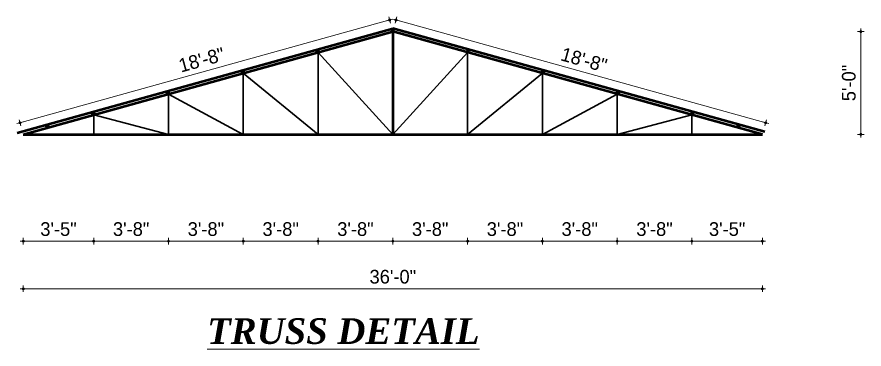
# Model space of a CAD drawing. Header units: inches. Extents: x 244 to 65245, y -2247 to 11745.
# Drawn here: x 63818.6 to 64313.9, y 10374.2 to 10568.2 of the extents above; entities that cross this region are included whole.
import ezdxf

# ---------------------------------------------------------------- set-up
doc = ezdxf.new("R2010")
doc.units = ezdxf.units.IN
doc.header["$MEASUREMENT"] = 0
for name, color, linetype, lineweight in [('1WALL', 1, 'Continuous', 25), ('2dimension', 7, 'Continuous', 9), ('DIMENSION', 115, 'Continuous', 15), ('hatch', 12, 'Continuous', 9), ('TEXT', 5, 'Continuous', 20)]:
    doc.layers.add(name, color=color, linetype=linetype, lineweight=lineweight)
doc.dimstyles.new('Copy of S8', dxfattribs={"dimtxt": 8, "dimasz": 1.25, "dimexe": 6, "dimexo": 18, "dimgap": 3, "dimtad": 1, "dimdec": 0, "dimzin": 3, "dimdsep": 46, "dimlunit": 4, "dimtxsty": 'Standard', "dimblk": 'dot 2', "dimcen": 0.09375, "dimse1": 1, "dimse2": 1, "dimclrd": 5, "dimclre": 1, "dimclrt": 7, "dimadec": 0, "dimazin": 0, "dimtfac": 0.75, "dimtdec": 0, "dimtix": 1, "dimtmove": 1, "dimatfit": 3, "dimldrblk": 'DOT', "dimfxl": 1, "dimtolj": 1, "dimtzin": 0, "dimlwd": 9, "dimlwe": 9, "dimarcsym": 0})

# ---------------------------------------------------------------- blocks, each defined once
blk = doc.blocks.new('dot1')
at = {"layer": 'hatch'}
h = blk.add_hatch(color=256, dxfattribs=at)
edge = h.paths.add_edge_path()
edge.add_arc((0, 0), 1, 0, 360)
for p, q in [((3, 0), (-3, 0)), ((0, 3), (0, -3))]:
    blk.add_line(p, q, dxfattribs=at)
blk.add_circle((0, 0), 1, dxfattribs=at)
blk = doc.blocks.new('dot 2')
at = {"layer": 'hatch', "xscale": 0.5, "yscale": 0.5, "zscale": 0.5}
blk.add_blockref('dot1', (0, 0), dxfattribs=at)
blk = doc.blocks.new('*D111')
at = {"layer": '2dimension', "color": 5, "lineweight": 9, "transparency": 16777216}
blk.add_line((63823.57, 10409.38), (64253.22, 10409.38), dxfattribs=at)
at = {"layer": 'Defpoints', "color": 0, "lineweight": -2, "transparency": 16777216}
for p in [(63822.32, 10429.72), (64254.47, 10429.72), (64254.47, 10409.38)]:
    blk.add_point(p, dxfattribs=at)
at = {"layer": '2dimension', "color": 5, "lineweight": 9, "transparency": 16777216, "xscale": 1.25, "yscale": 1.25, "zscale": 1.25, "rotation": 180}
blk.add_blockref('dot 2', (63822.32, 10409.38), dxfattribs=at)
at = {"layer": '2dimension', "color": 5, "lineweight": 9, "transparency": 16777216, "xscale": 1.25, "yscale": 1.25, "zscale": 1.25}
blk.add_blockref('dot 2', (64254.47, 10409.38), dxfattribs=at)
at = {"layer": '2dimension', "color": 7, "transparency": 16777216, "insert": (64038.4, 10416.38), "char_height": 8, "attachment_point": 5}
blk.add_mtext('\\A1;36\'-0"', dxfattribs=at)
blk = doc.blocks.new('_Dot')
at = {"color": 0, "linetype": 'ByBlock', "lineweight": -2}
blk.add_line((-0.5, 0), (-1, 0), dxfattribs=at)
at = {"color": 0, "linetype": 'ByBlock', "const_width": 0.5}
blk.add_lwpolyline([(-0.25, 0, 1), (0.25, 0, 1)], format="xyb", close=True, dxfattribs=at)
blk = doc.blocks.new('*D112')
at = {"layer": '2dimension', "color": 5, "lineweight": 9, "transparency": 16777216}
blk.add_line((64037.15, 10437.21), (63995.93, 10437.21), dxfattribs=at)
at = {"layer": 'Defpoints', "color": 0, "lineweight": -2, "transparency": 16777216}
for p in [(63994.68, 10451.06), (64038.4, 10451.06), (63994.68, 10437.21)]:
    blk.add_point(p, dxfattribs=at)
at = {"layer": '2dimension', "color": 5, "lineweight": 9, "transparency": 16777216, "xscale": 1.25, "yscale": 1.25, "zscale": 1.25, "rotation": 180}
blk.add_blockref('dot 2', (63994.68, 10437.21), dxfattribs=at)
at = {"layer": '2dimension', "color": 5, "lineweight": 9, "transparency": 16777216, "xscale": 1.25, "yscale": 1.25, "zscale": 1.25}
blk.add_blockref('dot 2', (64038.4, 10437.21), dxfattribs=at)
at = {"layer": '2dimension', "color": 7, "transparency": 16777216, "insert": (64016.54, 10444.21), "char_height": 8, "attachment_point": 5}
blk.add_mtext('\\A1;3\'-8"', dxfattribs=at)
blk = doc.blocks.new('*D113')
at = {"layer": '2dimension', "color": 5, "lineweight": 9, "transparency": 16777216}
blk.add_line((63993.43, 10437.21), (63952.22, 10437.21), dxfattribs=at)
at = {"layer": 'Defpoints', "color": 0, "lineweight": -2, "transparency": 16777216}
for p in [(63950.97, 10451.06), (63994.68, 10451.06), (63950.97, 10437.21)]:
    blk.add_point(p, dxfattribs=at)
at = {"layer": '2dimension', "color": 5, "lineweight": 9, "transparency": 16777216, "xscale": 1.25, "yscale": 1.25, "zscale": 1.25, "rotation": 180}
blk.add_blockref('dot 2', (63950.97, 10437.21), dxfattribs=at)
at = {"layer": '2dimension', "color": 5, "lineweight": 9, "transparency": 16777216, "xscale": 1.25, "yscale": 1.25, "zscale": 1.25}
blk.add_blockref('dot 2', (63994.68, 10437.21), dxfattribs=at)
at = {"layer": '2dimension', "color": 7, "transparency": 16777216, "insert": (63972.83, 10444.21), "char_height": 8, "attachment_point": 5}
blk.add_mtext('\\A1;3\'-8"', dxfattribs=at)
blk = doc.blocks.new('*D114')
at = {"layer": '2dimension', "color": 5, "lineweight": 9, "transparency": 16777216}
blk.add_line((63949.72, 10437.21), (63908.5, 10437.21), dxfattribs=at)
at = {"layer": 'Defpoints', "color": 0, "lineweight": -2, "transparency": 16777216}
for p in [(63907.25, 10451.06), (63950.97, 10451.06), (63907.25, 10437.21)]:
    blk.add_point(p, dxfattribs=at)
at = {"layer": '2dimension', "color": 5, "lineweight": 9, "transparency": 16777216, "xscale": 1.25, "yscale": 1.25, "zscale": 1.25, "rotation": 180}
blk.add_blockref('dot 2', (63907.25, 10437.21), dxfattribs=at)
at = {"layer": '2dimension', "color": 5, "lineweight": 9, "transparency": 16777216, "xscale": 1.25, "yscale": 1.25, "zscale": 1.25}
blk.add_blockref('dot 2', (63950.97, 10437.21), dxfattribs=at)
at = {"layer": '2dimension', "color": 7, "transparency": 16777216, "insert": (63929.11, 10444.21), "char_height": 8, "attachment_point": 5}
blk.add_mtext('\\A1;3\'-8"', dxfattribs=at)
blk = doc.blocks.new('*D115')
at = {"layer": '2dimension', "color": 5, "lineweight": 9, "transparency": 16777216}
blk.add_line((63906, 10437.21), (63864.79, 10437.21), dxfattribs=at)
at = {"layer": 'Defpoints', "color": 0, "lineweight": -2, "transparency": 16777216}
for p in [(63863.54, 10451.06), (63907.25, 10451.06), (63863.54, 10437.21)]:
    blk.add_point(p, dxfattribs=at)
at = {"layer": '2dimension', "color": 5, "lineweight": 9, "transparency": 16777216, "xscale": 1.25, "yscale": 1.25, "zscale": 1.25, "rotation": 180}
blk.add_blockref('dot 2', (63863.54, 10437.21), dxfattribs=at)
at = {"layer": '2dimension', "color": 5, "lineweight": 9, "transparency": 16777216, "xscale": 1.25, "yscale": 1.25, "zscale": 1.25}
blk.add_blockref('dot 2', (63907.25, 10437.21), dxfattribs=at)
at = {"layer": '2dimension', "color": 7, "transparency": 16777216, "insert": (63885.4, 10444.21), "char_height": 8, "attachment_point": 5}
blk.add_mtext('\\A1;3\'-8"', dxfattribs=at)
blk = doc.blocks.new('*D116')
at = {"layer": '2dimension', "color": 5, "lineweight": 9, "transparency": 16777216}
blk.add_line((63862.29, 10437.21), (63823.57, 10437.21), dxfattribs=at)
at = {"layer": 'Defpoints', "color": 0, "lineweight": -2, "transparency": 16777216}
for p in [(63822.32, 10451.06), (63863.54, 10451.06), (63822.32, 10437.21)]:
    blk.add_point(p, dxfattribs=at)
at = {"layer": '2dimension', "color": 5, "lineweight": 9, "transparency": 16777216, "xscale": 1.25, "yscale": 1.25, "zscale": 1.25, "rotation": 180}
blk.add_blockref('dot 2', (63822.32, 10437.21), dxfattribs=at)
at = {"layer": '2dimension', "color": 5, "lineweight": 9, "transparency": 16777216, "xscale": 1.25, "yscale": 1.25, "zscale": 1.25}
blk.add_blockref('dot 2', (63863.54, 10437.21), dxfattribs=at)
at = {"layer": '2dimension', "color": 7, "transparency": 16777216, "insert": (63842.93, 10444.21), "char_height": 8, "attachment_point": 5}
blk.add_mtext('\\A1;3\'-5"', dxfattribs=at)
blk = doc.blocks.new('*D117')
at = {"layer": '2dimension', "color": 5, "lineweight": 9, "transparency": 16777216}
blk.add_line((64039.65, 10437.21), (64080.86, 10437.21), dxfattribs=at)
at = {"layer": 'Defpoints', "color": 0, "lineweight": -2, "transparency": 16777216}
for p in [(64038.4, 10451.06), (64082.11, 10451.06), (64082.11, 10437.21)]:
    blk.add_point(p, dxfattribs=at)
at = {"layer": '2dimension', "color": 5, "lineweight": 9, "transparency": 16777216, "xscale": 1.25, "yscale": 1.25, "zscale": 1.25, "rotation": 180}
blk.add_blockref('dot 2', (64038.4, 10437.21), dxfattribs=at)
at = {"layer": '2dimension', "color": 5, "lineweight": 9, "transparency": 16777216, "xscale": 1.25, "yscale": 1.25, "zscale": 1.25}
blk.add_blockref('dot 2', (64082.11, 10437.21), dxfattribs=at)
at = {"layer": '2dimension', "color": 7, "transparency": 16777216, "insert": (64060.25, 10444.21), "char_height": 8, "attachment_point": 5}
blk.add_mtext('\\A1;3\'-8"', dxfattribs=at)
blk = doc.blocks.new('*D118')
at = {"layer": '2dimension', "color": 5, "lineweight": 9, "transparency": 16777216}
blk.add_line((64083.36, 10437.21), (64124.58, 10437.21), dxfattribs=at)
at = {"layer": 'Defpoints', "color": 0, "lineweight": -2, "transparency": 16777216}
for p in [(64082.11, 10451.06), (64125.83, 10451.06), (64125.83, 10437.21)]:
    blk.add_point(p, dxfattribs=at)
at = {"layer": '2dimension', "color": 5, "lineweight": 9, "transparency": 16777216, "xscale": 1.25, "yscale": 1.25, "zscale": 1.25, "rotation": 180}
blk.add_blockref('dot 2', (64082.11, 10437.21), dxfattribs=at)
at = {"layer": '2dimension', "color": 5, "lineweight": 9, "transparency": 16777216, "xscale": 1.25, "yscale": 1.25, "zscale": 1.25}
blk.add_blockref('dot 2', (64125.83, 10437.21), dxfattribs=at)
at = {"layer": '2dimension', "color": 7, "transparency": 16777216, "insert": (64103.97, 10444.21), "char_height": 8, "attachment_point": 5}
blk.add_mtext('\\A1;3\'-8"', dxfattribs=at)
blk = doc.blocks.new('*D119')
at = {"layer": '2dimension', "color": 5, "lineweight": 9, "transparency": 16777216}
blk.add_line((64127.08, 10437.21), (64168.29, 10437.21), dxfattribs=at)
at = {"layer": 'Defpoints', "color": 0, "lineweight": -2, "transparency": 16777216}
for p in [(64125.83, 10451.06), (64169.54, 10451.06), (64169.54, 10437.21)]:
    blk.add_point(p, dxfattribs=at)
at = {"layer": '2dimension', "color": 5, "lineweight": 9, "transparency": 16777216, "xscale": 1.25, "yscale": 1.25, "zscale": 1.25, "rotation": 180}
blk.add_blockref('dot 2', (64125.83, 10437.21), dxfattribs=at)
at = {"layer": '2dimension', "color": 5, "lineweight": 9, "transparency": 16777216, "xscale": 1.25, "yscale": 1.25, "zscale": 1.25}
blk.add_blockref('dot 2', (64169.54, 10437.21), dxfattribs=at)
at = {"layer": '2dimension', "color": 7, "transparency": 16777216, "insert": (64147.68, 10444.21), "char_height": 8, "attachment_point": 5}
blk.add_mtext('\\A1;3\'-8"', dxfattribs=at)
blk = doc.blocks.new('*D120')
at = {"layer": '2dimension', "color": 5, "lineweight": 9, "transparency": 16777216}
blk.add_line((64170.79, 10437.21), (64212.01, 10437.21), dxfattribs=at)
at = {"layer": 'Defpoints', "color": 0, "lineweight": -2, "transparency": 16777216}
for p in [(64169.54, 10451.06), (64213.26, 10451.06), (64213.26, 10437.21)]:
    blk.add_point(p, dxfattribs=at)
at = {"layer": '2dimension', "color": 5, "lineweight": 9, "transparency": 16777216, "xscale": 1.25, "yscale": 1.25, "zscale": 1.25, "rotation": 180}
blk.add_blockref('dot 2', (64169.54, 10437.21), dxfattribs=at)
at = {"layer": '2dimension', "color": 5, "lineweight": 9, "transparency": 16777216, "xscale": 1.25, "yscale": 1.25, "zscale": 1.25}
blk.add_blockref('dot 2', (64213.26, 10437.21), dxfattribs=at)
at = {"layer": '2dimension', "color": 7, "transparency": 16777216, "insert": (64191.4, 10444.21), "char_height": 8, "attachment_point": 5}
blk.add_mtext('\\A1;3\'-8"', dxfattribs=at)
blk = doc.blocks.new('*D121')
at = {"layer": '2dimension', "color": 5, "lineweight": 9, "transparency": 16777216}
blk.add_line((64214.51, 10437.21), (64253.22, 10437.21), dxfattribs=at)
at = {"layer": 'Defpoints', "color": 0, "lineweight": -2, "transparency": 16777216}
for p in [(64213.26, 10451.06), (64254.47, 10451.06), (64254.47, 10437.21)]:
    blk.add_point(p, dxfattribs=at)
at = {"layer": '2dimension', "color": 5, "lineweight": 9, "transparency": 16777216, "xscale": 1.25, "yscale": 1.25, "zscale": 1.25, "rotation": 180}
blk.add_blockref('dot 2', (64213.26, 10437.21), dxfattribs=at)
at = {"layer": '2dimension', "color": 5, "lineweight": 9, "transparency": 16777216, "xscale": 1.25, "yscale": 1.25, "zscale": 1.25}
blk.add_blockref('dot 2', (64254.47, 10437.21), dxfattribs=at)
at = {"layer": '2dimension', "color": 7, "transparency": 16777216, "insert": (64233.86, 10444.21), "char_height": 8, "attachment_point": 5}
blk.add_mtext('\\A1;3\'-5"', dxfattribs=at)
blk = doc.blocks.new('*D122')
at = {"layer": '2dimension', "color": 5, "lineweight": 9, "transparency": 16777216}
blk.add_line((64312.03, 10558.32), (64312.03, 10500.82), dxfattribs=at)
at = {"layer": 'Defpoints', "color": 0, "lineweight": -2, "transparency": 16777216}
for p in [(64038.4, 10559.57), (64038.4, 10499.57), (64312.03, 10499.57)]:
    blk.add_point(p, dxfattribs=at)
at = {"layer": '2dimension', "color": 5, "lineweight": 9, "transparency": 16777216, "xscale": 1.25, "yscale": 1.25, "zscale": 1.25}
for p, rotation in [((64312.03, 10559.57), 90), ((64312.03, 10499.57), 270)]:
    blk.add_blockref('dot 2', p, dxfattribs=dict(at, rotation=rotation))
at = {"layer": '2dimension', "color": 7, "transparency": 16777216, "insert": (64305.03, 10529.57), "char_height": 8, "attachment_point": 5, "rotation": 90}
blk.add_mtext('\\A1;5\'-0"', dxfattribs=at)
blk = doc.blocks.new('*D139')
at = {"layer": '2dimension', "color": 5, "lineweight": 9, "transparency": 16777216}
blk.add_line((63821.65, 10506.68), (64035.31, 10566.02), dxfattribs=at)
at = {"layer": 'Defpoints', "color": 0, "lineweight": -2, "transparency": 16777216}
for p in [(64036.51, 10566.35), (64038.4, 10559.57), (63822.32, 10499.57)]:
    blk.add_point(p, dxfattribs=at)
at = {"layer": '2dimension', "color": 5, "lineweight": 9, "transparency": 16777216, "xscale": 1.25, "yscale": 1.25, "zscale": 1.25}
for p, rotation in [((64036.51, 10566.35), 15.51911401629631), ((63820.44, 10506.35), 195.5191140162963)]:
    blk.add_blockref('dot 2', p, dxfattribs=dict(at, rotation=rotation))
at = {"layer": '2dimension', "color": 7, "transparency": 16777216, "insert": (63926.6, 10543.09), "char_height": 8, "attachment_point": 5, "rotation": 15.5191}
blk.add_mtext('\\A1;18\'-8"', dxfattribs=at)
blk = doc.blocks.new('*D140')
at = {"layer": '2dimension', "color": 5, "lineweight": 9, "transparency": 16777216}
blk.add_line((64255.15, 10506.68), (64041.48, 10566.02), dxfattribs=at)
at = {"layer": 'Defpoints', "color": 0, "lineweight": -2, "transparency": 16777216}
for p in [(64040.28, 10566.35), (64038.4, 10559.57), (64254.47, 10499.57)]:
    blk.add_point(p, dxfattribs=at)
at = {"layer": '2dimension', "color": 5, "lineweight": 9, "transparency": 16777216, "xscale": 1.25, "yscale": 1.25, "zscale": 1.25}
for p, rotation in [((64040.28, 10566.35), 164.4808859837042), ((64256.35, 10506.35), 344.4808859837042)]:
    blk.add_blockref('dot 2', p, dxfattribs=dict(at, rotation=rotation))
at = {"layer": '2dimension', "color": 7, "transparency": 16777216, "insert": (64150.19, 10543.09), "char_height": 8, "attachment_point": 5, "rotation": 344.4809}
blk.add_mtext('\\A1;18\'-8"', dxfattribs=at)

msp = doc.modelspace()

# ---------------------------------------------------------------- hatches: boundary and pattern name
at = {"layer": '2dimension'}
for points in [[(64037.51, 10560.46, 0.405409), (64038.33, 10559.61), (64038.81, 10559.74, 0.255055), (64039.2, 10560.46, 1)], [(63993.5, 10548.21, 0.405409), (63994.32, 10547.36), (63994.81, 10547.5, 0.255055), (63995.2, 10548.21, 1)], [(64083.3, 10548.21, -0.405409), (64082.47, 10547.36), (64081.99, 10547.5, -0.255055), (64081.6, 10548.21, -1)], [(63949.78, 10536.07, 0.405409), (63950.61, 10535.22), (63951.09, 10535.36, 0.255055), (63951.48, 10536.07, 1)], [(64127.01, 10536.07, -0.405409), (64126.19, 10535.22), (64125.7, 10535.36, -0.255055), (64125.31, 10536.07, -1)], [(63906.07, 10523.93, 0.405409), (63906.89, 10523.08), (63907.38, 10523.22, 0.255055), (63907.77, 10523.93, 1)], [(64170.73, 10523.93, -0.405409), (64169.9, 10523.08), (64169.42, 10523.22, -0.255055), (64169.03, 10523.93, -1)], [(63863.72, 10511.06, 0.255055), (63864.11, 10511.78, 1), (63862.41, 10511.78, 0.405409), (63863.24, 10510.93)], [(64214.38, 10511.78, -0.405409), (64213.56, 10510.93), (64213.07, 10511.06, -0.255055), (64212.68, 10511.78, -1)], [(63835.53, 10504.44, 0.405409), (63836.35, 10503.59), (63836.84, 10503.73, 0.255055), (63837.23, 10504.44, 1)], [(64241.26, 10504.44, -0.405409), (64240.44, 10503.59), (64239.96, 10503.73, -0.255055), (64239.57, 10504.44, -1)]]:
    msp.add_hatch(color=256, dxfattribs=at).paths.add_polyline_path(points)

# ---------------------------------------------------------------- linework, layer by layer
at = {"layer": 'DIMENSION', "color": 1, "lineweight": 50}
msp.add_line((64038.4, 10559.57), (64038.4, 10499.57), dxfattribs=at)
at = {"layer": 'DIMENSION', "color": 1, "lineweight": 30}
for p, q in [((63994.68, 10499.57), (63994.68, 10547.43)), ((64038.4, 10499.57), (63994.68, 10547.43)), ((64038.4, 10499.57), (64082.11, 10547.43)), ((64082.11, 10499.57), (64082.11, 10547.43)), ((63950.97, 10499.57), (63950.97, 10535.29)), ((63994.68, 10499.57), (63950.97, 10535.29)), ((64082.11, 10499.57), (64125.83, 10535.29)), ((64125.83, 10499.57), (64125.83, 10535.29)), ((63907.25, 10499.57), (63907.25, 10523.15)), ((63950.97, 10499.57), (63907.25, 10523.15)), ((64125.83, 10499.57), (64169.54, 10523.15)), ((64169.54, 10499.57), (64169.54, 10523.15)), ((63863.54, 10499.57), (63863.54, 10511.01)), ((63907.25, 10499.57), (63863.54, 10511.01)), ((64169.54, 10499.57), (64213.26, 10511.01)), ((64213.26, 10499.57), (64213.26, 10511.01))]:
    msp.add_line(p, q, dxfattribs=at)
for centre in [(64038.35, 10560.46), (63994.35, 10548.21), (64082.45, 10548.21), (63950.63, 10536.07), (64126.16, 10536.07), (63906.92, 10523.93), (64169.88, 10523.93), (63863.26, 10511.78), (64213.53, 10511.78), (63836.38, 10504.44), (64240.42, 10504.44)]:
    msp.add_circle(centre, 0.849, dxfattribs=at)
at = {"layer": 'TEXT', "color": 1, "lineweight": 50}
for p, q in [((63818.82, 10500.46), (64038.4, 10561.43)), ((63822.32, 10501.43), (64038.4, 10561.43)), ((63822.32, 10499.57), (64038.4, 10559.57)), ((63822.32, 10499.57), (64038.4, 10559.57)), ((64255.94, 10501.02), (64038.4, 10561.43)), ((64255.94, 10501.02), (64038.4, 10561.43)), ((64254.47, 10499.57), (64038.4, 10559.57)), ((63822.32, 10499.57), (64254.47, 10499.57))]:
    msp.add_line(p, q, dxfattribs=at)

# ---------------------------------------------------------------- texts
at = {"layer": '1WALL', "lineweight": 20, "insert": (63929.84, 10392.18), "char_height": 15, "width": 403.0918, "attachment_point": 1}
msp.add_mtext('{\\fTimes New Roman|b1|i1|c0|p18;\\LTRUSS DETAIL}', dxfattribs=at)

# ---------------------------------------------------------------- dimensions: what is measured, and where the dimension line sits
at = {"layer": '2dimension'}
for p1, distance, picture, middle in [((63822.32, 10499.57), 7.04, '*D139', (63926.6, 10543.09)), ((64254.47, 10499.57), -7.04, '*D140', (64150.19, 10543.09))]:
    dim = msp.add_aligned_dim(p1=p1, p2=(64038.4, 10559.57), distance=distance, dimstyle='Copy of S8', override={"dimfxlon": 1}, dxfattribs=at)
    dim.commit()
    dim.dimension.update_dxf_attribs({"geometry": picture, "text_midpoint": middle})
for base, p1, p2, angle, picture, middle in [((64312.03, 10499.57), (64038.4, 10559.57), (64038.4, 10499.57), 90, '*D122', (64305.03, 10529.57)), ((64082.11, 10437.21), (64038.4, 10451.06), (64082.11, 10451.06), 180, '*D117', (64060.25, 10444.21)), ((64125.83, 10437.21), (64082.11, 10451.06), (64125.83, 10451.06), 180, '*D118', (64103.97, 10444.21)), ((64169.54, 10437.21), (64125.83, 10451.06), (64169.54, 10451.06), 180, '*D119', (64147.68, 10444.21)), ((64213.26, 10437.21), (64169.54, 10451.06), (64213.26, 10451.06), 180, '*D120', (64191.4, 10444.21)), ((64254.47, 10437.21), (64213.26, 10451.06), (64254.47, 10451.06), 180, '*D121', (64233.86, 10444.21))]:
    dim = msp.add_linear_dim(base=base, p1=p1, p2=p2, angle=angle, dimstyle='Copy of S8', override={"dimfxlon": 1}, dxfattribs=at)
    dim.commit()
    dim.dimension.update_dxf_attribs({"geometry": picture, "text_midpoint": middle})
for base, p1, p2, picture, middle in [((63822.32, 10437.21), (63863.54, 10451.06), (63822.32, 10451.06), '*D116', (63842.93, 10444.21)), ((63863.54, 10437.21), (63907.25, 10451.06), (63863.54, 10451.06), '*D115', (63885.4, 10444.21)), ((63907.25, 10437.21), (63950.97, 10451.06), (63907.25, 10451.06), '*D114', (63929.11, 10444.21)), ((63950.97, 10437.21), (63994.68, 10451.06), (63950.97, 10451.06), '*D113', (63972.83, 10444.21)), ((63994.68, 10437.21), (64038.4, 10451.06), (63994.68, 10451.06), '*D112', (64016.54, 10444.21)), ((64254.47, 10409.38), (63822.32, 10429.72), (64254.47, 10429.72), '*D111', (64038.4, 10416.38))]:
    dim = msp.add_linear_dim(base=base, p1=p1, p2=p2, dimstyle='Copy of S8', override={"dimfxlon": 1}, dxfattribs=at)
    dim.commit()
    dim.dimension.update_dxf_attribs({"geometry": picture, "text_midpoint": middle})

doc.saveas('drawing.dxf')
